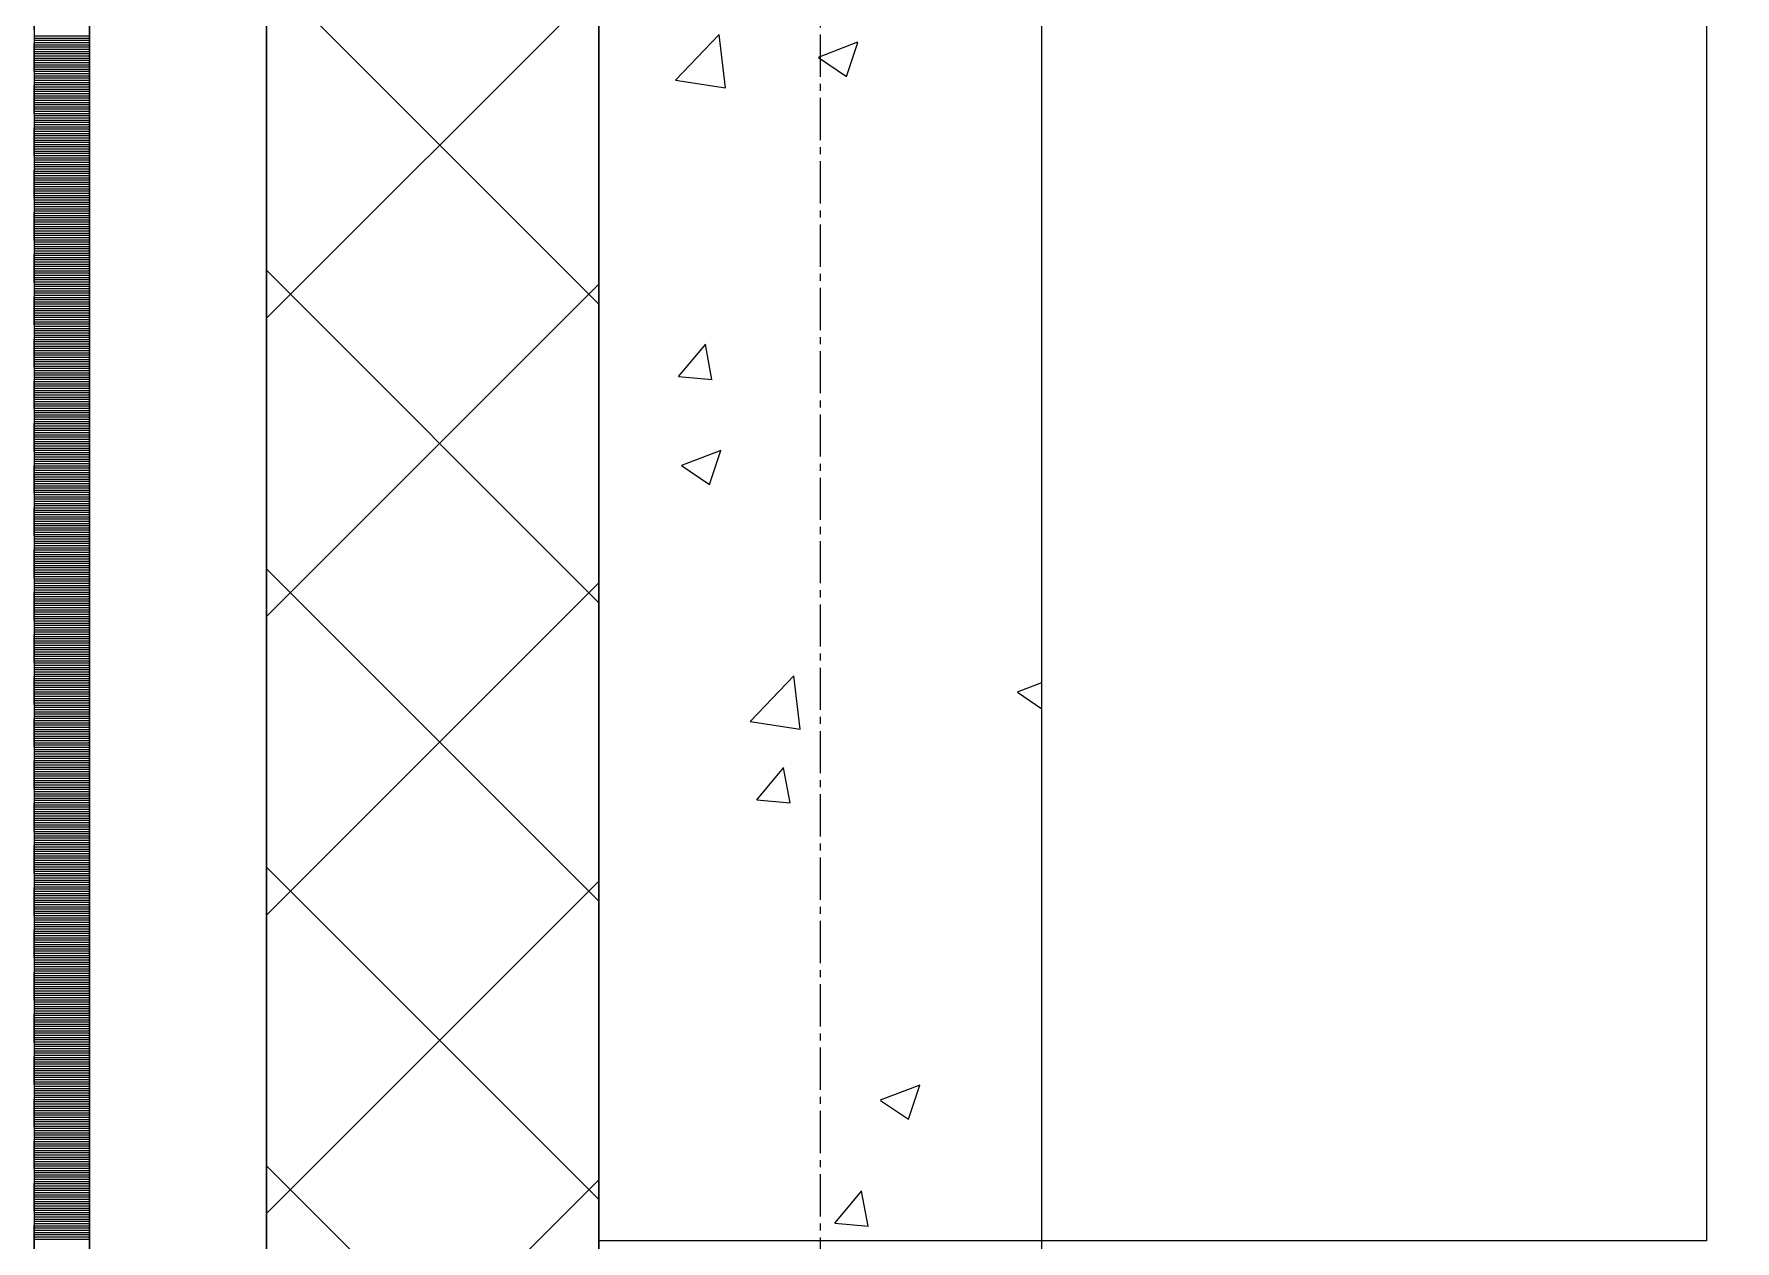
# Model space of a CAD drawing. Header units: millimetres. Extents: x 538266 to 1167394, y 114608 to 637157.
# Drawn here: x 1046079 to 1046846, y 561069 to 561613 of the extents above; entities that cross this region are included whole.
import ezdxf

# ---------------------------------------------------------------- set-up
doc = ezdxf.new("R2010")
doc.units = ezdxf.units.MM
doc.linetypes.add('CENTER2', pattern=[28.575, 19.05, -3.175, 3.175, -3.175])
doc.linetypes.add('DASHED', pattern=[19.05, 12.7, -6.35])
for name, color, linetype, lineweight in [('0) шт стен 3 эт', 150, 'Continuous', 60), ('АР_Стены ПЕНОблок', 52, 'Continuous', 20), ('АР_Тонкая', 254, 'Continuous', 5), ('АР_Утеплитель', 31, 'Continuous', 0), ('АР_Штриховка', 8, 'Continuous', 0)]:
    doc.layers.add(name, color=color, linetype=linetype, lineweight=lineweight)
doc.layers.add('АР_Делит', color=120, linetype='Continuous', lineweight=0, plot=False)
doc.layers.add('КР_Балки-0.5', color=60, linetype='Continuous', lineweight=50, plot=False)
doc.layers.add('РД_Оси_100', color=7, linetype='Continuous', lineweight=0, true_color=0x525252)

# ---------------------------------------------------------------- blocks, each defined once
blk = doc.blocks.new('СОШ_2200_АР_ОСИ_М100_28.05.24')
at = {"layer": 'АР_Делит', "color": 251, "linetype": 'DASHED', "true_color": 0x636466}
blk.add_lwpolyline([(114955, 135155), (114955, -355), (93595.036, -355), (93595.036, 13855), (94145, 13855), (94145, 68320), (66055, 68320), (66055, 13857.73), (83455, 13857.73), (83455, -355), (45245, -355), (45245, 13145), (44695, 13145), (44695, 26755), (45245, 26755), (45245, 68320), (20455, 68320), (20455, 26755), (27955, 26755), (27955, 13145), (-355, 13145), (-355, 100855)], dxfattribs=at)
at = {"layer": 'РД_Оси_100', "color": 251, "linetype": 'CENTER2', "true_color": 0x636466}
blk.add_line((0, -6155), (0, 139938.679), dxfattribs=at)
blk = doc.blocks.new('3_этаж1')
at = {"layer": 'АР_Стены ПЕНОблок', "color": 18, "linetype": 'Continuous', "lineweight": 25, "true_color": 0x000000}
for p, q in [((684283.57, 587568.74), (684283.57, 511368.74)), ((684483.57, 511368.74), (684483.57, 587568.74))]:
    blk.add_line(p, q, dxfattribs=at)
at = {"layer": 'АР_Тонкая', "color": 18, "linetype": 'Continuous', "lineweight": 25, "true_color": 0x000000}
for p, q in [((684028.57, 587568.74), (684028.57, 511368.74)), ((684053.57, 587568.74), (684053.57, 511368.74)), ((684053.57, 511368.74), (684053.57, 587568.74)), ((684133.57, 511368.74), (684133.57, 587568.74))]:
    blk.add_line(p, q, dxfattribs=at)
at = {"layer": 'АР_Утеплитель', "color": 18, "linetype": 'Continuous', "lineweight": 25, "true_color": 0x000000}
for p, q in [((684133.57, 587568.74), (684133.57, 511368.74)), ((684283.57, 511368.74), (684283.57, 587568.74))]:
    blk.add_line(p, q, dxfattribs=at)
at = {"layer": 'АР_Штриховка', "color": 18, "linetype": 'Continuous', "lineweight": 25, "true_color": 0x000000}
for p, q in [((684283.57, 561491.38), (684133.57, 561641.38)), ((684133.57, 561485.1), (684283.57, 561635.1)), ((684028.57, 561612.49), (684053.57, 561612.49)), ((684028.57, 561611.49), (684053.57, 561611.49)), ((684028.57, 561610.49), (684053.57, 561610.49)), ((684028.57, 561609.49), (684053.57, 561609.49)), ((684028.57, 561608.49), (684053.57, 561608.49)), ((684318.15, 561592.53), (684337.93, 561613.15)), ((684340.72, 561589.03), (684337.92, 561613.15)), ((684382.75, 561602.92), (684400.53, 561609.75)), ((684395.3, 561594.19), (684400.45, 561609.54)), ((684028.57, 561607.49), (684053.57, 561607.49)), ((684028.57, 561606.49), (684053.57, 561606.49)), ((684028.57, 561605.49), (684053.57, 561605.49)), ((684028.57, 561604.49), (684053.57, 561604.49)), ((684028.57, 561603.49), (684053.57, 561603.49)), ((684028.57, 561602.49), (684053.57, 561602.49)), ((684028.57, 561601.49), (684053.57, 561601.49)), ((684028.57, 561600.49), (684053.57, 561600.49)), ((684382.66, 561602.71), (684395.29, 561594.19)), ((684028.57, 561599.49), (684053.57, 561599.49)), ((684028.57, 561598.49), (684053.57, 561598.49)), ((684028.57, 561597.49), (684053.57, 561597.49)), ((684028.57, 561596.49), (684053.57, 561596.49)), ((684028.57, 561595.49), (684053.57, 561595.49)), ((684028.57, 561594.49), (684053.57, 561594.49)), ((684028.57, 561593.49), (684053.57, 561593.49)), ((684028.57, 561592.49), (684053.57, 561592.49)), ((684318.14, 561592.56), (684340.73, 561589.05)), ((684028.57, 561591.49), (684053.57, 561591.49)), ((684028.57, 561590.49), (684053.57, 561590.49)), ((684028.57, 561589.49), (684053.57, 561589.49)), ((684028.57, 561588.49), (684053.57, 561588.49)), ((684028.57, 561587.49), (684053.57, 561587.49)), ((684028.57, 561586.49), (684053.57, 561586.49)), ((684028.57, 561585.49), (684053.57, 561585.49)), ((684028.57, 561584.49), (684053.57, 561584.49)), ((684028.57, 561583.49), (684053.57, 561583.49)), ((684028.57, 561582.49), (684053.57, 561582.49)), ((684028.57, 561581.49), (684053.57, 561581.49)), ((684028.57, 561580.49), (684053.57, 561580.49)), ((684028.57, 561579.49), (684053.57, 561579.49)), ((684028.57, 561578.49), (684053.57, 561578.49)), ((684028.57, 561577.49), (684053.57, 561577.49)), ((684028.57, 561576.49), (684053.57, 561576.49)), ((684028.57, 561575.49), (684053.57, 561575.49)), ((684028.57, 561574.49), (684053.57, 561574.49)), ((684028.57, 561573.49), (684053.57, 561573.49)), ((684028.57, 561572.49), (684053.57, 561572.49)), ((684028.57, 561571.49), (684053.57, 561571.49)), ((684028.57, 561570.49), (684053.57, 561570.49)), ((684028.57, 561569.49), (684053.57, 561569.49)), ((684028.57, 561568.49), (684053.57, 561568.49)), ((684028.57, 561567.49), (684053.57, 561567.49)), ((684028.57, 561566.49), (684053.57, 561566.49)), ((684028.57, 561565.49), (684053.57, 561565.49)), ((684028.57, 561564.49), (684053.57, 561564.49)), ((684028.57, 561563.49), (684053.57, 561563.49)), ((684028.57, 561562.49), (684053.57, 561562.49)), ((684028.57, 561561.49), (684053.57, 561561.49)), ((684028.57, 561560.49), (684053.57, 561560.49)), ((684028.57, 561559.49), (684053.57, 561559.49)), ((684028.57, 561558.49), (684053.57, 561558.49)), ((684028.57, 561557.49), (684053.57, 561557.49)), ((684028.57, 561556.49), (684053.57, 561556.49)), ((684028.57, 561555.49), (684053.57, 561555.49)), ((684028.57, 561554.49), (684053.57, 561554.49)), ((684028.57, 561553.49), (684053.57, 561553.49)), ((684028.57, 561552.49), (684053.57, 561552.49)), ((684028.57, 561551.49), (684053.57, 561551.49)), ((684028.57, 561550.49), (684053.57, 561550.49)), ((684028.57, 561549.49), (684053.57, 561549.49)), ((684028.57, 561548.49), (684053.57, 561548.49)), ((684028.57, 561547.49), (684053.57, 561547.49)), ((684028.57, 561546.49), (684053.57, 561546.49)), ((684028.57, 561545.49), (684053.57, 561545.49)), ((684028.57, 561544.49), (684053.57, 561544.49)), ((684028.57, 561543.49), (684053.57, 561543.49)), ((684028.57, 561542.49), (684053.57, 561542.49)), ((684028.57, 561541.49), (684053.57, 561541.49)), ((684028.57, 561540.49), (684053.57, 561540.49)), ((684028.57, 561539.49), (684053.57, 561539.49)), ((684028.57, 561538.49), (684053.57, 561538.49)), ((684028.57, 561537.49), (684053.57, 561537.49)), ((684028.57, 561536.49), (684053.57, 561536.49)), ((684028.57, 561535.49), (684053.57, 561535.49)), ((684028.57, 561534.49), (684053.57, 561534.49)), ((684028.57, 561533.49), (684053.57, 561533.49)), ((684028.57, 561532.49), (684053.57, 561532.49)), ((684028.57, 561531.49), (684053.57, 561531.49)), ((684028.57, 561530.49), (684053.57, 561530.49)), ((684028.57, 561529.49), (684053.57, 561529.49)), ((684028.57, 561528.49), (684053.57, 561528.49)), ((684028.57, 561527.49), (684053.57, 561527.49)), ((684028.57, 561526.49), (684053.57, 561526.49)), ((684028.57, 561525.49), (684053.57, 561525.49)), ((684028.57, 561524.49), (684053.57, 561524.49)), ((684028.57, 561523.49), (684053.57, 561523.49)), ((684028.57, 561522.49), (684053.57, 561522.49)), ((684028.57, 561521.49), (684053.57, 561521.49)), ((684028.57, 561520.49), (684053.57, 561520.49)), ((684028.57, 561519.49), (684053.57, 561519.49)), ((684028.57, 561518.49), (684053.57, 561518.49)), ((684028.57, 561517.49), (684053.57, 561517.49)), ((684028.57, 561516.49), (684053.57, 561516.49)), ((684028.57, 561515.49), (684053.57, 561515.49)), ((684028.57, 561514.49), (684053.57, 561514.49)), ((684028.57, 561513.49), (684053.57, 561513.49)), ((684028.57, 561512.49), (684053.57, 561512.49)), ((684028.57, 561511.49), (684053.57, 561511.49)), ((684028.57, 561510.49), (684053.57, 561510.49)), ((684028.57, 561509.49), (684053.57, 561509.49)), ((684028.57, 561508.49), (684053.57, 561508.49)), ((684028.57, 561507.49), (684053.57, 561507.49)), ((684028.57, 561506.49), (684053.57, 561506.49)), ((684028.57, 561505.49), (684053.57, 561505.49)), ((684028.57, 561504.49), (684053.57, 561504.49)), ((684028.57, 561503.49), (684053.57, 561503.49)), ((684028.57, 561502.49), (684053.57, 561502.49)), ((684028.57, 561501.49), (684053.57, 561501.49)), ((684028.57, 561500.49), (684053.57, 561500.49)), ((684283.57, 561356.68), (684133.57, 561506.68)), ((684133.57, 561350.39), (684283.57, 561500.39)), ((684028.57, 561499.49), (684053.57, 561499.49)), ((684028.57, 561498.49), (684053.57, 561498.49)), ((684028.57, 561497.49), (684053.57, 561497.49)), ((684028.57, 561496.49), (684053.57, 561496.49)), ((684028.57, 561495.49), (684053.57, 561495.49)), ((684028.57, 561494.49), (684053.57, 561494.49)), ((684028.57, 561493.49), (684053.57, 561493.49)), ((684028.57, 561492.49), (684053.57, 561492.49)), ((684028.57, 561491.49), (684053.57, 561491.49)), ((684028.57, 561490.49), (684053.57, 561490.49)), ((684028.57, 561489.49), (684053.57, 561489.49)), ((684028.57, 561488.49), (684053.57, 561488.49)), ((684028.57, 561487.49), (684053.57, 561487.49)), ((684028.57, 561486.49), (684053.57, 561486.49)), ((684028.57, 561485.49), (684053.57, 561485.49)), ((684028.57, 561484.49), (684053.57, 561484.49)), ((684028.57, 561483.49), (684053.57, 561483.49)), ((684028.57, 561482.49), (684053.57, 561482.49)), ((684028.57, 561481.49), (684053.57, 561481.49)), ((684028.57, 561480.49), (684053.57, 561480.49)), ((684028.57, 561479.49), (684053.57, 561479.49)), ((684028.57, 561478.49), (684053.57, 561478.49)), ((684028.57, 561477.49), (684053.57, 561477.49)), ((684028.57, 561476.49), (684053.57, 561476.49)), ((684028.57, 561475.49), (684053.57, 561475.49)), ((684028.57, 561474.49), (684053.57, 561474.49)), ((684028.57, 561473.49), (684053.57, 561473.49)), ((684028.57, 561472.49), (684053.57, 561472.49)), ((684028.57, 561471.49), (684053.57, 561471.49)), ((684028.57, 561470.49), (684053.57, 561470.49)), ((684319.56, 561458.71), (684331.81, 561473.3)), ((684334.61, 561457.34), (684331.67, 561473.26)), ((684028.57, 561469.49), (684053.57, 561469.49)), ((684028.57, 561468.49), (684053.57, 561468.49)), ((684028.57, 561467.49), (684053.57, 561467.49)), ((684028.57, 561466.49), (684053.57, 561466.49)), ((684028.57, 561465.49), (684053.57, 561465.49)), ((684028.57, 561464.49), (684053.57, 561464.49)), ((684028.57, 561463.49), (684053.57, 561463.49)), ((684028.57, 561462.49), (684053.57, 561462.49)), ((684028.57, 561461.49), (684053.57, 561461.49)), ((684028.57, 561460.49), (684053.57, 561460.49)), ((684028.57, 561459.49), (684053.57, 561459.49)), ((684028.57, 561458.49), (684053.57, 561458.49)), ((684028.57, 561457.49), (684053.57, 561457.49)), ((684028.57, 561456.49), (684053.57, 561456.49)), ((684028.57, 561455.49), (684053.57, 561455.49)), ((684028.57, 561454.49), (684053.57, 561454.49)), ((684319.56, 561458.7), (684334.74, 561457.37)), ((684028.57, 561453.49), (684053.57, 561453.49)), ((684028.57, 561452.49), (684053.57, 561452.49)), ((684028.57, 561451.49), (684053.57, 561451.49)), ((684028.57, 561450.49), (684053.57, 561450.49)), ((684028.57, 561449.49), (684053.57, 561449.49)), ((684028.57, 561448.49), (684053.57, 561448.49)), ((684028.57, 561447.49), (684053.57, 561447.49)), ((684028.57, 561446.49), (684053.57, 561446.49)), ((684028.57, 561445.49), (684053.57, 561445.49)), ((684028.57, 561444.49), (684053.57, 561444.49)), ((684028.57, 561443.49), (684053.57, 561443.49)), ((684028.57, 561442.49), (684053.57, 561442.49)), ((684028.57, 561441.49), (684053.57, 561441.49)), ((684028.57, 561440.49), (684053.57, 561440.49)), ((684028.57, 561439.49), (684053.57, 561439.49)), ((684028.57, 561438.49), (684053.57, 561438.49)), ((684028.57, 561437.49), (684053.57, 561437.49)), ((684028.57, 561436.49), (684053.57, 561436.49)), ((684028.57, 561435.49), (684053.57, 561435.49)), ((684028.57, 561434.49), (684053.57, 561434.49)), ((684028.57, 561433.49), (684053.57, 561433.49)), ((684028.57, 561432.49), (684053.57, 561432.49)), ((684028.57, 561431.49), (684053.57, 561431.49)), ((684028.57, 561430.49), (684053.57, 561430.49)), ((684028.57, 561429.49), (684053.57, 561429.49)), ((684028.57, 561428.49), (684053.57, 561428.49)), ((684028.57, 561427.49), (684053.57, 561427.49)), ((684028.57, 561426.49), (684053.57, 561426.49)), ((684028.57, 561425.49), (684053.57, 561425.49)), ((684028.57, 561424.49), (684053.57, 561424.49)), ((684320.95, 561418.73), (684338.73, 561425.56)), ((684333.5, 561410), (684338.65, 561425.35)), ((684028.57, 561423.49), (684053.57, 561423.49)), ((684028.57, 561422.49), (684053.57, 561422.49)), ((684028.57, 561421.49), (684053.57, 561421.49)), ((684028.57, 561420.49), (684053.57, 561420.49)), ((684028.57, 561419.49), (684053.57, 561419.49)), ((684028.57, 561418.49), (684053.57, 561418.49)), ((684028.57, 561417.49), (684053.57, 561417.49)), ((684028.57, 561416.49), (684053.57, 561416.49)), ((684320.85, 561418.53), (684333.49, 561410)), ((684028.57, 561415.49), (684053.57, 561415.49)), ((684028.57, 561414.49), (684053.57, 561414.49)), ((684028.57, 561413.49), (684053.57, 561413.49)), ((684028.57, 561412.49), (684053.57, 561412.49)), ((684028.57, 561411.49), (684053.57, 561411.49)), ((684028.57, 561410.49), (684053.57, 561410.49)), ((684028.57, 561409.49), (684053.57, 561409.49)), ((684028.57, 561408.49), (684053.57, 561408.49)), ((684028.57, 561407.49), (684053.57, 561407.49)), ((684028.57, 561406.49), (684053.57, 561406.49)), ((684028.57, 561405.49), (684053.57, 561405.49)), ((684028.57, 561404.49), (684053.57, 561404.49)), ((684028.57, 561403.49), (684053.57, 561403.49)), ((684028.57, 561402.49), (684053.57, 561402.49)), ((684028.57, 561401.49), (684053.57, 561401.49)), ((684028.57, 561400.49), (684053.57, 561400.49)), ((684028.57, 561399.49), (684053.57, 561399.49)), ((684028.57, 561398.49), (684053.57, 561398.49)), ((684028.57, 561397.49), (684053.57, 561397.49)), ((684028.57, 561396.49), (684053.57, 561396.49)), ((684028.57, 561395.49), (684053.57, 561395.49)), ((684028.57, 561394.49), (684053.57, 561394.49)), ((684028.57, 561393.49), (684053.57, 561393.49)), ((684028.57, 561392.49), (684053.57, 561392.49)), ((684028.57, 561391.49), (684053.57, 561391.49)), ((684028.57, 561390.49), (684053.57, 561390.49)), ((684028.57, 561389.49), (684053.57, 561389.49)), ((684028.57, 561388.49), (684053.57, 561388.49)), ((684028.57, 561387.49), (684053.57, 561387.49)), ((684028.57, 561386.49), (684053.57, 561386.49)), ((684028.57, 561385.49), (684053.57, 561385.49)), ((684028.57, 561384.49), (684053.57, 561384.49)), ((684028.57, 561383.49), (684053.57, 561383.49)), ((684028.57, 561382.49), (684053.57, 561382.49)), ((684028.57, 561381.49), (684053.57, 561381.49)), ((684028.57, 561380.49), (684053.57, 561380.49)), ((684028.57, 561379.49), (684053.57, 561379.49)), ((684028.57, 561378.49), (684053.57, 561378.49)), ((684028.57, 561377.49), (684053.57, 561377.49)), ((684028.57, 561376.49), (684053.57, 561376.49)), ((684028.57, 561375.49), (684053.57, 561375.49)), ((684028.57, 561374.49), (684053.57, 561374.49)), ((684028.57, 561373.49), (684053.57, 561373.49)), ((684028.57, 561372.49), (684053.57, 561372.49)), ((684028.57, 561371.49), (684053.57, 561371.49)), ((684028.57, 561370.49), (684053.57, 561370.49)), ((684283.57, 561221.98), (684133.57, 561371.98)), ((684028.57, 561369.49), (684053.57, 561369.49)), ((684028.57, 561368.49), (684053.57, 561368.49)), ((684028.57, 561367.49), (684053.57, 561367.49)), ((684028.57, 561366.49), (684053.57, 561366.49)), ((684028.57, 561365.49), (684053.57, 561365.49)), ((684028.57, 561364.49), (684053.57, 561364.49)), ((684028.57, 561363.49), (684053.57, 561363.49)), ((684028.57, 561362.49), (684053.57, 561362.49)), ((684133.57, 561215.69), (684283.57, 561365.69)), ((684028.57, 561361.49), (684053.57, 561361.49)), ((684028.57, 561360.49), (684053.57, 561360.49)), ((684028.57, 561359.49), (684053.57, 561359.49)), ((684028.57, 561358.49), (684053.57, 561358.49)), ((684028.57, 561357.49), (684053.57, 561357.49)), ((684028.57, 561356.49), (684053.57, 561356.49)), ((684028.57, 561355.49), (684053.57, 561355.49)), ((684028.57, 561354.49), (684053.57, 561354.49)), ((684028.57, 561353.49), (684053.57, 561353.49)), ((684028.57, 561352.49), (684053.57, 561352.49)), ((684028.57, 561351.49), (684053.57, 561351.49)), ((684028.57, 561350.49), (684053.57, 561350.49)), ((684028.57, 561349.49), (684053.57, 561349.49)), ((684028.57, 561348.49), (684053.57, 561348.49)), ((684028.57, 561347.49), (684053.57, 561347.49)), ((684028.57, 561346.49), (684053.57, 561346.49)), ((684028.57, 561345.49), (684053.57, 561345.49)), ((684028.57, 561344.49), (684053.57, 561344.49)), ((684028.57, 561343.49), (684053.57, 561343.49)), ((684028.57, 561342.49), (684053.57, 561342.49)), ((684028.57, 561341.49), (684053.57, 561341.49)), ((684028.57, 561340.49), (684053.57, 561340.49)), ((684028.57, 561339.49), (684053.57, 561339.49)), ((684028.57, 561338.49), (684053.57, 561338.49)), ((684028.57, 561337.49), (684053.57, 561337.49)), ((684028.57, 561336.49), (684053.57, 561336.49)), ((684028.57, 561335.49), (684053.57, 561335.49)), ((684028.57, 561334.49), (684053.57, 561334.49)), ((684028.57, 561333.49), (684053.57, 561333.49)), ((684028.57, 561332.49), (684053.57, 561332.49)), ((684028.57, 561331.49), (684053.57, 561331.49)), ((684028.57, 561330.49), (684053.57, 561330.49)), ((684028.57, 561329.49), (684053.57, 561329.49)), ((684028.57, 561328.49), (684053.57, 561328.49)), ((684028.57, 561327.49), (684053.57, 561327.49)), ((684028.57, 561326.49), (684053.57, 561326.49)), ((684028.57, 561325.49), (684053.57, 561325.49)), ((684028.57, 561324.49), (684053.57, 561324.49)), ((684028.57, 561323.49), (684053.57, 561323.49)), ((684028.57, 561322.49), (684053.57, 561322.49)), ((684028.57, 561321.49), (684053.57, 561321.49)), ((684028.57, 561320.49), (684053.57, 561320.49)), ((684028.57, 561319.49), (684053.57, 561319.49)), ((684028.57, 561318.49), (684053.57, 561318.49)), ((684028.57, 561317.49), (684053.57, 561317.49)), ((684028.57, 561316.49), (684053.57, 561316.49)), ((684351.82, 561303.06), (684371.61, 561323.68)), ((684374.4, 561299.56), (684371.59, 561323.68)), ((684472.47, 561316.26), (684483.57, 561308.77)), ((684472.56, 561316.47), (684483.57, 561320.7)), ((684028.57, 561315.49), (684053.57, 561315.49)), ((684028.57, 561314.49), (684053.57, 561314.49)), ((684028.57, 561313.49), (684053.57, 561313.49)), ((684028.57, 561312.49), (684053.57, 561312.49)), ((684028.57, 561311.49), (684053.57, 561311.49)), ((684028.57, 561310.49), (684053.57, 561310.49)), ((684028.57, 561309.49), (684053.57, 561309.49)), ((684028.57, 561308.49), (684053.57, 561308.49)), ((684028.57, 561307.49), (684053.57, 561307.49)), ((684028.57, 561306.49), (684053.57, 561306.49)), ((684028.57, 561305.49), (684053.57, 561305.49)), ((684028.57, 561304.49), (684053.57, 561304.49)), ((684028.57, 561303.49), (684053.57, 561303.49)), ((684028.57, 561302.49), (684053.57, 561302.49)), ((684028.57, 561301.49), (684053.57, 561301.49)), ((684351.81, 561303.09), (684374.4, 561299.59)), ((684028.57, 561300.49), (684053.57, 561300.49)), ((684028.57, 561299.49), (684053.57, 561299.49)), ((684028.57, 561298.49), (684053.57, 561298.49)), ((684028.57, 561297.49), (684053.57, 561297.49)), ((684028.57, 561296.49), (684053.57, 561296.49)), ((684028.57, 561295.49), (684053.57, 561295.49)), ((684028.57, 561294.49), (684053.57, 561294.49)), ((684028.57, 561293.49), (684053.57, 561293.49)), ((684028.57, 561292.49), (684053.57, 561292.49)), ((684028.57, 561291.49), (684053.57, 561291.49)), ((684028.57, 561290.49), (684053.57, 561290.49)), ((684028.57, 561289.49), (684053.57, 561289.49)), ((684028.57, 561288.49), (684053.57, 561288.49)), ((684028.57, 561287.49), (684053.57, 561287.49)), ((684028.57, 561286.49), (684053.57, 561286.49)), ((684028.57, 561285.49), (684053.57, 561285.49)), ((684028.57, 561284.49), (684053.57, 561284.49)), ((684028.57, 561283.49), (684053.57, 561283.49)), ((684028.57, 561282.49), (684053.57, 561282.49)), ((684028.57, 561281.49), (684053.57, 561281.49)), ((684028.57, 561280.49), (684053.57, 561280.49)), ((684028.57, 561279.49), (684053.57, 561279.49)), ((684028.57, 561278.49), (684053.57, 561278.49)), ((684354.8, 561267.65), (684367.05, 561282.24)), ((684369.85, 561266.29), (684366.91, 561282.21)), ((684028.57, 561277.49), (684053.57, 561277.49)), ((684028.57, 561276.49), (684053.57, 561276.49)), ((684028.57, 561275.49), (684053.57, 561275.49)), ((684028.57, 561274.49), (684053.57, 561274.49)), ((684028.57, 561273.49), (684053.57, 561273.49)), ((684028.57, 561272.49), (684053.57, 561272.49)), ((684028.57, 561271.49), (684053.57, 561271.49)), ((684028.57, 561270.49), (684053.57, 561270.49)), ((684028.57, 561269.49), (684053.57, 561269.49)), ((684028.57, 561268.49), (684053.57, 561268.49)), ((684028.57, 561267.49), (684053.57, 561267.49)), ((684028.57, 561266.49), (684053.57, 561266.49)), ((684028.57, 561265.49), (684053.57, 561265.49)), ((684028.57, 561264.49), (684053.57, 561264.49)), ((684028.57, 561263.49), (684053.57, 561263.49)), ((684028.57, 561262.49), (684053.57, 561262.49)), ((684354.8, 561267.64), (684369.98, 561266.31)), ((684028.57, 561261.49), (684053.57, 561261.49)), ((684028.57, 561260.49), (684053.57, 561260.49)), ((684028.57, 561259.49), (684053.57, 561259.49)), ((684028.57, 561258.49), (684053.57, 561258.49)), ((684028.57, 561257.49), (684053.57, 561257.49)), ((684028.57, 561256.49), (684053.57, 561256.49)), ((684028.57, 561255.49), (684053.57, 561255.49)), ((684028.57, 561254.49), (684053.57, 561254.49)), ((684028.57, 561253.49), (684053.57, 561253.49)), ((684028.57, 561252.49), (684053.57, 561252.49)), ((684028.57, 561251.49), (684053.57, 561251.49)), ((684028.57, 561250.49), (684053.57, 561250.49)), ((684028.57, 561249.49), (684053.57, 561249.49)), ((684028.57, 561248.49), (684053.57, 561248.49)), ((684028.57, 561247.49), (684053.57, 561247.49)), ((684028.57, 561246.49), (684053.57, 561246.49)), ((684028.57, 561245.49), (684053.57, 561245.49)), ((684028.57, 561244.49), (684053.57, 561244.49)), ((684028.57, 561243.49), (684053.57, 561243.49)), ((684028.57, 561242.49), (684053.57, 561242.49)), ((684028.57, 561241.49), (684053.57, 561241.49)), ((684028.57, 561240.49), (684053.57, 561240.49)), ((684028.57, 561239.49), (684053.57, 561239.49)), ((684028.57, 561238.49), (684053.57, 561238.49)), ((684028.57, 561237.49), (684053.57, 561237.49)), ((684028.57, 561236.49), (684053.57, 561236.49)), ((684028.57, 561235.49), (684053.57, 561235.49)), ((684028.57, 561234.49), (684053.57, 561234.49)), ((684028.57, 561233.49), (684053.57, 561233.49)), ((684028.57, 561232.49), (684053.57, 561232.49)), ((684283.57, 561087.27), (684133.57, 561237.27)), ((684028.57, 561231.49), (684053.57, 561231.49)), ((684028.57, 561230.49), (684053.57, 561230.49)), ((684028.57, 561229.49), (684053.57, 561229.49)), ((684028.57, 561228.49), (684053.57, 561228.49)), ((684028.57, 561227.49), (684053.57, 561227.49)), ((684028.57, 561226.49), (684053.57, 561226.49)), ((684028.57, 561225.49), (684053.57, 561225.49)), ((684028.57, 561224.49), (684053.57, 561224.49)), ((684133.57, 561080.99), (684283.57, 561230.99)), ((684028.57, 561223.49), (684053.57, 561223.49)), ((684028.57, 561222.49), (684053.57, 561222.49)), ((684028.57, 561221.49), (684053.57, 561221.49)), ((684028.57, 561220.49), (684053.57, 561220.49)), ((684028.57, 561219.49), (684053.57, 561219.49)), ((684028.57, 561218.49), (684053.57, 561218.49)), ((684028.57, 561217.49), (684053.57, 561217.49)), ((684028.57, 561216.49), (684053.57, 561216.49)), ((684028.57, 561215.49), (684053.57, 561215.49)), ((684028.57, 561214.49), (684053.57, 561214.49)), ((684028.57, 561213.49), (684053.57, 561213.49)), ((684028.57, 561212.49), (684053.57, 561212.49)), ((684028.57, 561211.49), (684053.57, 561211.49)), ((684028.57, 561210.49), (684053.57, 561210.49)), ((684028.57, 561209.49), (684053.57, 561209.49)), ((684028.57, 561208.49), (684053.57, 561208.49)), ((684028.57, 561207.49), (684053.57, 561207.49)), ((684028.57, 561206.49), (684053.57, 561206.49)), ((684028.57, 561205.49), (684053.57, 561205.49)), ((684028.57, 561204.49), (684053.57, 561204.49)), ((684028.57, 561203.49), (684053.57, 561203.49)), ((684028.57, 561202.49), (684053.57, 561202.49)), ((684028.57, 561201.49), (684053.57, 561201.49)), ((684028.57, 561200.49), (684053.57, 561200.49)), ((684028.57, 561199.49), (684053.57, 561199.49)), ((684028.57, 561198.49), (684053.57, 561198.49)), ((684028.57, 561197.49), (684053.57, 561197.49)), ((684028.57, 561196.49), (684053.57, 561196.49)), ((684028.57, 561195.49), (684053.57, 561195.49)), ((684028.57, 561194.49), (684053.57, 561194.49)), ((684028.57, 561193.49), (684053.57, 561193.49)), ((684028.57, 561192.49), (684053.57, 561192.49)), ((684028.57, 561191.49), (684053.57, 561191.49)), ((684028.57, 561190.49), (684053.57, 561190.49)), ((684028.57, 561189.49), (684053.57, 561189.49)), ((684028.57, 561188.49), (684053.57, 561188.49)), ((684028.57, 561187.49), (684053.57, 561187.49)), ((684028.57, 561186.49), (684053.57, 561186.49)), ((684028.57, 561185.49), (684053.57, 561185.49)), ((684028.57, 561184.49), (684053.57, 561184.49)), ((684028.57, 561183.49), (684053.57, 561183.49)), ((684028.57, 561182.49), (684053.57, 561182.49)), ((684028.57, 561181.49), (684053.57, 561181.49)), ((684028.57, 561180.49), (684053.57, 561180.49)), ((684028.57, 561179.49), (684053.57, 561179.49)), ((684028.57, 561178.49), (684053.57, 561178.49)), ((684028.57, 561177.49), (684053.57, 561177.49)), ((684028.57, 561176.49), (684053.57, 561176.49)), ((684028.57, 561175.49), (684053.57, 561175.49)), ((684028.57, 561174.49), (684053.57, 561174.49)), ((684028.57, 561173.49), (684053.57, 561173.49)), ((684028.57, 561172.49), (684053.57, 561172.49)), ((684028.57, 561171.49), (684053.57, 561171.49)), ((684028.57, 561170.49), (684053.57, 561170.49)), ((684028.57, 561169.49), (684053.57, 561169.49)), ((684028.57, 561168.49), (684053.57, 561168.49)), ((684028.57, 561167.49), (684053.57, 561167.49)), ((684028.57, 561166.49), (684053.57, 561166.49)), ((684028.57, 561165.49), (684053.57, 561165.49)), ((684028.57, 561164.49), (684053.57, 561164.49)), ((684028.57, 561163.49), (684053.57, 561163.49)), ((684028.57, 561162.49), (684053.57, 561162.49)), ((684028.57, 561161.49), (684053.57, 561161.49)), ((684028.57, 561160.49), (684053.57, 561160.49)), ((684028.57, 561159.49), (684053.57, 561159.49)), ((684028.57, 561158.49), (684053.57, 561158.49)), ((684028.57, 561157.49), (684053.57, 561157.49)), ((684028.57, 561156.49), (684053.57, 561156.49)), ((684028.57, 561155.49), (684053.57, 561155.49)), ((684028.57, 561154.49), (684053.57, 561154.49)), ((684028.57, 561153.49), (684053.57, 561153.49)), ((684028.57, 561152.49), (684053.57, 561152.49)), ((684028.57, 561151.49), (684053.57, 561151.49)), ((684028.57, 561150.49), (684053.57, 561150.49)), ((684028.57, 561149.49), (684053.57, 561149.49)), ((684028.57, 561148.49), (684053.57, 561148.49)), ((684028.57, 561147.49), (684053.57, 561147.49)), ((684028.57, 561146.49), (684053.57, 561146.49)), ((684028.57, 561145.49), (684053.57, 561145.49)), ((684028.57, 561144.49), (684053.57, 561144.49)), ((684028.57, 561143.49), (684053.57, 561143.49)), ((684028.57, 561142.49), (684053.57, 561142.49)), ((684028.57, 561141.49), (684053.57, 561141.49)), ((684028.57, 561140.49), (684053.57, 561140.49)), ((684028.57, 561139.49), (684053.57, 561139.49)), ((684028.57, 561138.49), (684053.57, 561138.49)), ((684028.57, 561137.49), (684053.57, 561137.49)), ((684028.57, 561136.49), (684053.57, 561136.49)), ((684028.57, 561135.49), (684053.57, 561135.49)), ((684028.57, 561134.49), (684053.57, 561134.49)), ((684028.57, 561133.49), (684053.57, 561133.49)), ((684028.57, 561132.49), (684053.57, 561132.49)), ((684410.67, 561132.07), (684423.3, 561123.55)), ((684410.76, 561132.28), (684428.55, 561139.11)), ((684423.31, 561123.55), (684428.46, 561138.9)), ((684028.57, 561131.49), (684053.57, 561131.49)), ((684028.57, 561130.49), (684053.57, 561130.49)), ((684028.57, 561129.49), (684053.57, 561129.49)), ((684028.57, 561128.49), (684053.57, 561128.49)), ((684028.57, 561127.49), (684053.57, 561127.49)), ((684028.57, 561126.49), (684053.57, 561126.49)), ((684028.57, 561125.49), (684053.57, 561125.49)), ((684028.57, 561124.49), (684053.57, 561124.49)), ((684028.57, 561123.49), (684053.57, 561123.49)), ((684028.57, 561122.49), (684053.57, 561122.49)), ((684028.57, 561121.49), (684053.57, 561121.49)), ((684028.57, 561120.49), (684053.57, 561120.49)), ((684028.57, 561119.49), (684053.57, 561119.49)), ((684028.57, 561118.49), (684053.57, 561118.49)), ((684028.57, 561117.49), (684053.57, 561117.49)), ((684028.57, 561116.49), (684053.57, 561116.49)), ((684028.57, 561115.49), (684053.57, 561115.49)), ((684028.57, 561114.49), (684053.57, 561114.49)), ((684028.57, 561113.49), (684053.57, 561113.49)), ((684028.57, 561112.49), (684053.57, 561112.49)), ((684028.57, 561111.49), (684053.57, 561111.49)), ((684028.57, 561110.49), (684053.57, 561110.49)), ((684028.57, 561109.49), (684053.57, 561109.49)), ((684028.57, 561108.49), (684053.57, 561108.49)), ((684028.57, 561107.49), (684053.57, 561107.49)), ((684028.57, 561106.49), (684053.57, 561106.49)), ((684028.57, 561105.49), (684053.57, 561105.49)), ((684028.57, 561104.49), (684053.57, 561104.49)), ((684028.57, 561103.49), (684053.57, 561103.49)), ((684028.57, 561102.49), (684053.57, 561102.49)), ((684028.57, 561101.49), (684053.57, 561101.49)), ((684283.57, 560952.57), (684133.57, 561102.57)), ((684028.57, 561100.49), (684053.57, 561100.49)), ((684028.57, 561099.49), (684053.57, 561099.49)), ((684028.57, 561098.49), (684053.57, 561098.49)), ((684028.57, 561097.49), (684053.57, 561097.49)), ((684028.57, 561096.49), (684053.57, 561096.49)), ((684028.57, 561095.49), (684053.57, 561095.49)), ((684028.57, 561094.49), (684053.57, 561094.49)), ((684028.57, 561093.49), (684053.57, 561093.49)), ((684133.57, 560946.28), (684283.57, 561096.28)), ((684028.57, 561092.49), (684053.57, 561092.49)), ((684028.57, 561091.49), (684053.57, 561091.49)), ((684028.57, 561090.49), (684053.57, 561090.49)), ((684028.57, 561089.49), (684053.57, 561089.49)), ((684028.57, 561088.49), (684053.57, 561088.49)), ((684028.57, 561087.49), (684053.57, 561087.49)), ((684028.57, 561086.49), (684053.57, 561086.49)), ((684390.05, 561076.59), (684402.29, 561091.19)), ((684405.09, 561075.23), (684402.16, 561091.15)), ((684028.57, 561085.49), (684053.57, 561085.49)), ((684028.57, 561084.49), (684053.57, 561084.49)), ((684028.57, 561083.49), (684053.57, 561083.49)), ((684028.57, 561082.49), (684053.57, 561082.49)), ((684028.57, 561081.49), (684053.57, 561081.49)), ((684028.57, 561080.49), (684053.57, 561080.49)), ((684028.57, 561079.49), (684053.57, 561079.49)), ((684028.57, 561078.49), (684053.57, 561078.49)), ((684028.57, 561077.49), (684053.57, 561077.49)), ((684028.57, 561076.49), (684053.57, 561076.49)), ((684028.57, 561075.49), (684053.57, 561075.49)), ((684028.57, 561074.49), (684053.57, 561074.49)), ((684028.57, 561073.49), (684053.57, 561073.49)), ((684028.57, 561072.49), (684053.57, 561072.49)), ((684028.57, 561071.49), (684053.57, 561071.49)), ((684028.57, 561070.49), (684053.57, 561070.49)), ((684390.05, 561076.58), (684405.23, 561075.25)), ((684028.57, 561069.49), (684053.57, 561069.49))]:
    blk.add_line(p, q, dxfattribs=at)
at = {"layer": 'КР_Балки-0.5', "color": 18, "lineweight": 25, "ltscale": 200, "true_color": 0x000000}
for p, q in [((684283.57, 561068.74), (684283.57, 587568.74)), ((684783.57, 587568.74), (684783.57, 561068.74)), ((684783.57, 561068.74), (684283.57, 561068.74))]:
    blk.add_line(p, q, dxfattribs=at)

msp = doc.modelspace()

# ---------------------------------------------------------------- block references
at = {"layer": '0) шт стен 3 эт', "color": 5, "lineweight": 25}
msp.add_blockref('3_этаж1', (362050.01, 0), dxfattribs=at)
at = {"layer": 'РД_Оси_100', "lineweight": 25}
msp.add_blockref('СОШ_2200_АР_ОСИ_М100_28.05.24', (1046433.58, 496768.74), dxfattribs=at)

doc.saveas('drawing.dxf')
